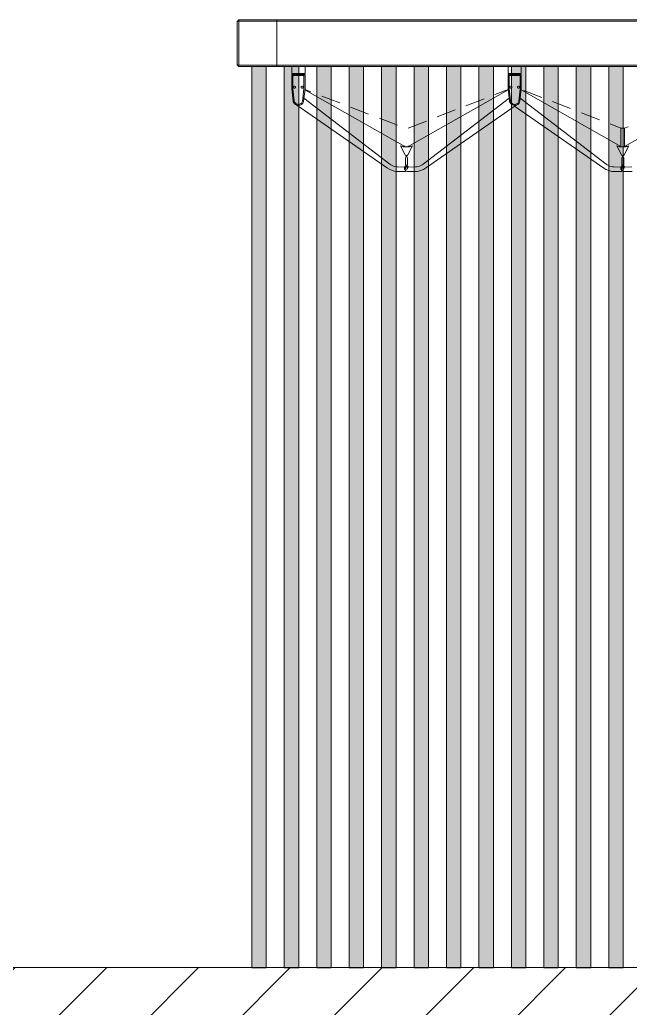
# Model space of a CAD drawing. Header units: millimetres. Extents: x 476244520 to 476657119, y 4620824743 to 4621446928.
# Drawn here: x 476549883 to 476551576, y 4621025854 to 4621028596 of the extents above; entities that cross this region are included whole.
import ezdxf

# ---------------------------------------------------------------- set-up
doc = ezdxf.new("R2010")
doc.units = ezdxf.units.MM
doc.header["$MEASUREMENT"] = 0
for name, color, linetype, lineweight in [('2D Drafting - General_Pen_No__7_Pen_No__250', 7, 'Continuous', 0), ('2D Drafting - General_Pen_No__7_Pen_No__7', 7, 'Continuous', 0), ('New_2D Drafting - General_Pen_No__30_Pen_No__9_Pen_No__9_Pen_No__255', 255, 'Continuous', 0), ('New_2D Drafting - General_Pen_No__30_Pen_No__9_Pen_No__9_Pen_No__7', 7, 'Continuous', 0), ('New_Interior - Furniture _Pen_No__7', 7, 'Continuous', 0)]:
    doc.layers.add(name, color=color, linetype=linetype, lineweight=lineweight)

msp = doc.modelspace()

# ---------------------------------------------------------------- hatches: boundary and pattern name
at = {"layer": '2D Drafting - General_Pen_No__7_Pen_No__7', "linetype": 'Continuous', "lineweight": 0}
h = msp.add_hatch(dxfattribs=at)
h.set_pattern_fill('MASONRY_BLOCK', style=0, pattern_type=2)
h.set_pattern_definition([(45, (476844527.15, 4621385791.04), (-127.27922, 127.27922), [])])
h.paths.add_polyline_path([(476544212.138, 4621025966.681), (476544212.138, 4621025409.695), (476553246.457, 4621025409.695), (476570925.527, 4621023110.182), (476576163.4, 4621023110.189), (476576163.4, 4621023667.311), (476570925.391, 4621023666.024), (476553225.73, 4621025966.681)])
at = {"layer": 'New_2D Drafting - General_Pen_No__30_Pen_No__9_Pen_No__9_Pen_No__255', "linetype": 'Continuous', "lineweight": 0}
for points in [[(476550526.684, 4621028466.024), (476550566.684, 4621028466.024), (476550566.684, 4621025966.036), (476550526.684, 4621025966.036)], [(476550616.684, 4621028466.024), (476550656.684, 4621028466.024), (476550656.684, 4621025966.036), (476550616.684, 4621025966.036)], [(476550706.684, 4621028466.024), (476550746.684, 4621028466.024), (476550746.684, 4621025966.036), (476550706.684, 4621025966.036)], [(476550796.684, 4621028466.024), (476550836.684, 4621028466.024), (476550836.684, 4621025966.036), (476550796.684, 4621025966.036)], [(476550886.684, 4621028466.024), (476550926.684, 4621028466.024), (476550926.684, 4621025966.036), (476550886.684, 4621025966.036)], [(476550976.684, 4621028466.024), (476551016.684, 4621028466.024), (476551016.684, 4621025966.036), (476550976.684, 4621025966.036)], [(476551066.684, 4621028466.024), (476551106.684, 4621028466.024), (476551106.684, 4621025966.036), (476551066.684, 4621025966.036)], [(476551156.684, 4621028466.024), (476551196.684, 4621028466.024), (476551196.684, 4621025966.036), (476551156.684, 4621025966.036)], [(476551246.684, 4621028466.024), (476551286.684, 4621028466.024), (476551286.684, 4621025966.036), (476551246.684, 4621025966.036)], [(476551336.684, 4621028466.024), (476551376.684, 4621028466.024), (476551376.684, 4621025966.036), (476551336.684, 4621025966.036)], [(476551426.684, 4621028466.024), (476551466.684, 4621028466.024), (476551466.684, 4621025966.036), (476551426.684, 4621025966.036)], [(476551516.684, 4621028466.024), (476551556.684, 4621028466.024), (476551556.684, 4621025966.036), (476551516.684, 4621025966.036)]]:
    msp.add_hatch(color=255, dxfattribs=at).paths.add_polyline_path(points)

# ---------------------------------------------------------------- linework, layer by layer
at = {"layer": '2D Drafting - General_Pen_No__7_Pen_No__250', "color": 7, "linetype": 'Continuous', "lineweight": 0, "flags": 128}
msp.add_lwpolyline([(476544212.138, 4621025966.681), (476544212.138, 4621025409.695), (476553246.457, 4621025409.695), (476570925.527, 4621023110.182), (476576163.4, 4621023110.189), (476576163.4, 4621023667.311), (476570925.391, 4621023666.024), (476553225.73, 4621025966.681)], close=True, dxfattribs=at)
at = {"layer": 'New_2D Drafting - General_Pen_No__30_Pen_No__9_Pen_No__9_Pen_No__7', "color": 7, "linetype": 'Continuous', "lineweight": 0, "flags": 128}
for points in [[(476550526.684, 4621028466.024), (476550566.684, 4621028466.024), (476550566.684, 4621025966.036), (476550526.684, 4621025966.036)], [(476550616.684, 4621028466.024), (476550656.684, 4621028466.024), (476550656.684, 4621025966.036), (476550616.684, 4621025966.036)], [(476550706.684, 4621028466.024), (476550746.684, 4621028466.024), (476550746.684, 4621025966.036), (476550706.684, 4621025966.036)], [(476550796.684, 4621028466.024), (476550836.684, 4621028466.024), (476550836.684, 4621025966.036), (476550796.684, 4621025966.036)], [(476550886.684, 4621028466.024), (476550926.684, 4621028466.024), (476550926.684, 4621025966.036), (476550886.684, 4621025966.036)], [(476550976.684, 4621028466.024), (476551016.684, 4621028466.024), (476551016.684, 4621025966.036), (476550976.684, 4621025966.036)], [(476551066.684, 4621028466.024), (476551106.684, 4621028466.024), (476551106.684, 4621025966.036), (476551066.684, 4621025966.036)], [(476551156.684, 4621028466.024), (476551196.684, 4621028466.024), (476551196.684, 4621025966.036), (476551156.684, 4621025966.036)], [(476551246.684, 4621028466.024), (476551286.684, 4621028466.024), (476551286.684, 4621025966.036), (476551246.684, 4621025966.036)], [(476551336.684, 4621028466.024), (476551376.684, 4621028466.024), (476551376.684, 4621025966.036), (476551336.684, 4621025966.036)], [(476551426.684, 4621028466.024), (476551466.684, 4621028466.024), (476551466.684, 4621025966.036), (476551426.684, 4621025966.036)], [(476551516.684, 4621028466.024), (476551556.684, 4621028466.024), (476551556.684, 4621025966.036), (476551516.684, 4621025966.036)]]:
    msp.add_lwpolyline(points, close=True, dxfattribs=at)
at = {"layer": 'New_Interior - Furniture _Pen_No__7', "color": 7, "linetype": 'Continuous', "lineweight": 0}
for p, q in [((476550490.73, 4621028596.024), (476550485.73, 4621028591.024)), ((476550490.73, 4621028592.024), (476550485.73, 4621028589.953)), ((476550485.73, 4621028589.953), (476550485.73, 4621028591.024)), ((476550485.73, 4621028472.095), (476550485.73, 4621028589.953)), ((476550490.73, 4621028592.024), (476550490.73, 4621028596.024)), ((476550490.73, 4621028596.024), (476550595.73, 4621028596.024)), ((476550595.73, 4621028592.024), (476550490.73, 4621028592.024)), ((476550490.73, 4621028470.024), (476550490.73, 4621028592.024)), ((476550595.73, 4621028596.024), (476550595.73, 4621028592.024)), ((476553115.73, 4621028596.024), (476550595.73, 4621028596.024)), ((476550595.73, 4621028592.024), (476550595.73, 4621028470.024)), ((476553115.73, 4621028592.024), (476550595.73, 4621028592.024)), ((476550490.73, 4621028470.024), (476550485.73, 4621028472.095)), ((476550485.73, 4621028471.024), (476550485.73, 4621028472.095)), ((476550490.73, 4621028466.024), (476550485.73, 4621028471.024)), ((476550595.73, 4621028470.024), (476550490.73, 4621028470.024)), ((476550490.73, 4621028466.024), (476550490.73, 4621028470.024)), ((476550595.73, 4621028466.024), (476550490.73, 4621028466.024)), ((476550595.73, 4621028470.024), (476550595.73, 4621028466.024)), ((476553115.73, 4621028470.024), (476550595.73, 4621028470.024)), ((476553115.73, 4621028466.024), (476550595.73, 4621028466.024)), ((476550637.331, 4621028466.024), (476550637.331, 4621028446.54)), ((476550674.13, 4621028446.54), (476550674.13, 4621028466.024)), ((476551237.331, 4621028466.024), (476551237.331, 4621028446.54)), ((476551274.13, 4621028446.54), (476551274.13, 4621028466.024)), ((476550637.331, 4621028446.54), (476550674.13, 4621028446.54)), ((476550637.331, 4621028404.38), (476550637.331, 4621028444.591)), ((476550637.331, 4621028444.591), (476550674.13, 4621028444.591)), ((476550637.433, 4621028444.488), (476550637.342, 4621028444.579)), ((476550637.612, 4621028444.309), (476550637.433, 4621028444.488)), ((476550637.612, 4621028444.309), (476550637.873, 4621028444.048)), ((476550638.21, 4621028443.712), (476550637.873, 4621028444.048)), ((476550638.61, 4621028443.311), (476550638.21, 4621028443.712)), ((476550638.61, 4621028443.311), (476550639.063, 4621028442.858)), ((476550639.554, 4621028442.367), (476550639.063, 4621028442.858)), ((476550640.069, 4621028441.852), (476550639.554, 4621028442.367)), ((476550640.069, 4621028441.852), (476550640.331, 4621028441.591)), ((476550640.331, 4621028441.591), (476550671.13, 4621028441.591)), ((476550640.331, 4621028404.555), (476550640.331, 4621028441.591)), ((476550671.13, 4621028441.591), (476550671.391, 4621028441.852)), ((476550671.13, 4621028441.591), (476550671.13, 4621028404.555)), ((476550671.391, 4621028441.852), (476550671.906, 4621028442.367)), ((476550671.906, 4621028442.367), (476550672.398, 4621028442.858)), ((476550672.398, 4621028442.858), (476550672.851, 4621028443.311)), ((476550672.851, 4621028443.311), (476550673.251, 4621028443.712)), ((476550673.251, 4621028443.712), (476550673.587, 4621028444.048)), ((476550673.587, 4621028444.048), (476550673.849, 4621028444.309)), ((476550673.849, 4621028444.309), (476550674.028, 4621028444.488)), ((476550674.028, 4621028444.488), (476550674.118, 4621028444.579)), ((476550674.13, 4621028444.591), (476550674.13, 4621028404.38)), ((476551237.331, 4621028446.54), (476551274.13, 4621028446.54)), ((476551237.331, 4621028404.38), (476551237.331, 4621028444.591)), ((476551237.331, 4621028444.591), (476551274.13, 4621028444.591)), ((476551237.433, 4621028444.488), (476551237.342, 4621028444.579)), ((476551237.612, 4621028444.309), (476551237.433, 4621028444.488)), ((476551237.612, 4621028444.309), (476551237.873, 4621028444.048)), ((476551238.21, 4621028443.712), (476551237.873, 4621028444.048)), ((476551238.61, 4621028443.311), (476551238.21, 4621028443.712)), ((476551238.61, 4621028443.311), (476551239.063, 4621028442.858)), ((476551239.554, 4621028442.367), (476551239.063, 4621028442.858)), ((476551240.069, 4621028441.852), (476551239.554, 4621028442.367)), ((476551240.069, 4621028441.852), (476551240.331, 4621028441.591)), ((476551240.331, 4621028441.591), (476551271.13, 4621028441.591)), ((476551240.331, 4621028404.555), (476551240.331, 4621028441.591)), ((476551271.13, 4621028441.591), (476551271.391, 4621028441.852)), ((476551271.13, 4621028441.591), (476551271.13, 4621028404.555)), ((476551271.391, 4621028441.852), (476551271.906, 4621028442.367)), ((476551271.906, 4621028442.367), (476551272.398, 4621028442.858)), ((476551272.398, 4621028442.858), (476551272.851, 4621028443.311)), ((476551272.851, 4621028443.311), (476551273.251, 4621028443.712)), ((476551273.251, 4621028443.712), (476551273.587, 4621028444.048)), ((476551273.587, 4621028444.048), (476551273.849, 4621028444.309)), ((476551273.849, 4621028444.309), (476551274.028, 4621028444.488)), ((476551274.028, 4621028444.488), (476551274.118, 4621028444.579)), ((476551274.13, 4621028444.591), (476551274.13, 4621028404.38)), ((476550642.62, 4621028411.162), (476550642.041, 4621028409.38)), ((476550642.041, 4621028409.38), (476550642.62, 4621028407.598)), ((476550644.136, 4621028412.263), (476550642.62, 4621028411.162)), ((476550642.62, 4621028407.598), (476550644.136, 4621028406.497)), ((476550646.009, 4621028412.263), (476550644.136, 4621028412.263)), ((476550644.136, 4621028406.497), (476550646.009, 4621028406.497)), ((476550647.525, 4621028411.162), (476550646.009, 4621028412.263)), ((476550646.009, 4621028406.497), (476550647.525, 4621028407.598)), ((476550648.104, 4621028409.38), (476550647.525, 4621028411.162)), ((476550647.525, 4621028407.598), (476550648.104, 4621028409.38)), ((476550663.936, 4621028411.162), (476550663.357, 4621028409.38)), ((476550663.357, 4621028409.38), (476550663.936, 4621028407.598)), ((476550665.452, 4621028412.263), (476550663.936, 4621028411.162)), ((476550663.936, 4621028407.598), (476550665.452, 4621028406.497)), ((476550667.325, 4621028412.263), (476550665.452, 4621028412.263)), ((476550665.452, 4621028406.497), (476550667.325, 4621028406.497)), ((476550668.841, 4621028411.162), (476550667.325, 4621028412.263)), ((476550667.325, 4621028406.497), (476550668.841, 4621028407.598)), ((476550669.42, 4621028409.38), (476550668.841, 4621028411.162)), ((476550668.841, 4621028407.598), (476550669.42, 4621028409.38)), ((476551242.62, 4621028411.162), (476551242.041, 4621028409.38)), ((476551242.041, 4621028409.38), (476551242.62, 4621028407.598)), ((476551244.136, 4621028412.263), (476551242.62, 4621028411.162)), ((476551242.62, 4621028407.598), (476551244.136, 4621028406.497)), ((476551246.009, 4621028412.263), (476551244.136, 4621028412.263)), ((476551244.136, 4621028406.497), (476551246.009, 4621028406.497)), ((476551247.525, 4621028411.162), (476551246.009, 4621028412.263)), ((476551246.009, 4621028406.497), (476551247.525, 4621028407.598)), ((476551248.104, 4621028409.38), (476551247.525, 4621028411.162)), ((476551247.525, 4621028407.598), (476551248.104, 4621028409.38)), ((476551263.936, 4621028411.162), (476551263.357, 4621028409.38)), ((476551263.357, 4621028409.38), (476551263.936, 4621028407.598)), ((476551265.452, 4621028412.263), (476551263.936, 4621028411.162)), ((476551263.936, 4621028407.598), (476551265.452, 4621028406.497)), ((476551267.325, 4621028412.263), (476551265.452, 4621028412.263)), ((476551265.452, 4621028406.497), (476551267.325, 4621028406.497)), ((476551268.841, 4621028411.162), (476551267.325, 4621028412.263)), ((476551267.325, 4621028406.497), (476551268.841, 4621028407.598)), ((476551269.42, 4621028409.38), (476551268.841, 4621028411.162)), ((476551268.841, 4621028407.598), (476551269.42, 4621028409.38)), ((476550641.341, 4621028370.193), (476550637.331, 4621028404.38)), ((476550644.307, 4621028370.658), (476550640.331, 4621028404.555)), ((476550671.13, 4621028404.555), (476550667.144, 4621028370.574)), ((476550674.13, 4621028404.38), (476550670.12, 4621028370.193)), ((476550671.125, 4621028378.763), (476550909.253, 4621028195.288)), ((476550673.828, 4621028401.807), (476550950.73, 4621028244.261)), ((476550673.924, 4621028402.625), (476550690.73, 4621028396.121)), ((476550720.73, 4621028384.512), (476550770.73, 4621028365.163)), ((476551237.633, 4621028401.807), (476550960.73, 4621028244.261)), ((476551240.335, 4621028378.763), (476551002.208, 4621028195.288)), ((476551237.537, 4621028402.625), (476551200.73, 4621028388.382)), ((476551241.341, 4621028370.193), (476551237.331, 4621028404.38)), ((476551244.307, 4621028370.658), (476551240.331, 4621028404.555)), ((476551271.13, 4621028404.555), (476551267.144, 4621028370.574)), ((476551274.13, 4621028404.38), (476551270.12, 4621028370.193)), ((476551271.125, 4621028378.763), (476551509.253, 4621028195.288)), ((476551273.828, 4621028401.807), (476551550.73, 4621028244.261)), ((476551273.924, 4621028402.625), (476551274.699, 4621028402.325)), ((476551280.73, 4621028399.991), (476551330.73, 4621028380.642)), ((476551837.633, 4621028401.807), (476551560.73, 4621028244.261)), ((476550641.588, 4621028368.934), (476550641.341, 4621028370.193)), ((476550642.514, 4621028366.54), (476550641.588, 4621028368.934)), ((476550643.84, 4621028364.343), (476550642.514, 4621028366.54)), ((476550645.528, 4621028362.411), (476550643.84, 4621028364.343)), ((476550644.481, 4621028369.77), (476550644.307, 4621028370.658)), ((476550645.217, 4621028367.866), (476550644.481, 4621028369.77)), ((476550646.273, 4621028366.119), (476550645.217, 4621028367.866)), ((476550647.526, 4621028360.8), (476550645.528, 4621028362.411)), ((476550647.615, 4621028364.582), (476550646.273, 4621028366.119)), ((476550649.774, 4621028359.561), (476550647.526, 4621028360.8)), ((476550649.205, 4621028363.301), (476550647.615, 4621028364.582)), ((476550650.992, 4621028362.315), (476550649.205, 4621028363.301)), ((476550652.202, 4621028358.732), (476550649.774, 4621028359.561)), ((476550652.924, 4621028361.655), (476550650.992, 4621028362.315)), ((476550903.432, 4621028184.576), (476550651.588, 4621028358.941)), ((476550654.737, 4621028358.336), (476550652.202, 4621028358.732)), ((476550654.941, 4621028361.341), (476550652.924, 4621028361.655)), ((476550657.303, 4621028358.387), (476550654.737, 4621028358.336)), ((476550656.981, 4621028361.381), (476550654.941, 4621028361.341)), ((476550658.984, 4621028361.775), (476550656.981, 4621028361.381)), ((476550659.821, 4621028358.882), (476550657.303, 4621028358.387)), ((476550660.888, 4621028362.511), (476550658.984, 4621028361.775)), ((476550662.215, 4621028359.807), (476550659.821, 4621028358.882)), ((476550662.635, 4621028363.566), (476550660.888, 4621028362.511)), ((476550664.411, 4621028361.134), (476550662.215, 4621028359.807)), ((476550664.173, 4621028364.909), (476550662.635, 4621028363.566)), ((476550665.454, 4621028366.498), (476550664.173, 4621028364.909)), ((476550666.344, 4621028362.822), (476550664.411, 4621028361.134)), ((476550666.439, 4621028368.286), (476550665.454, 4621028366.498)), ((476550667.954, 4621028364.82), (476550666.344, 4621028362.822)), ((476550667.091, 4621028370.194), (476550666.439, 4621028368.286)), ((476550667.144, 4621028370.574), (476550667.091, 4621028370.194)), ((476550669.193, 4621028367.068), (476550667.954, 4621028364.82)), ((476550670.023, 4621028369.496), (476550669.193, 4621028367.068)), ((476550670.12, 4621028370.193), (476550670.023, 4621028369.496)), ((476550800.73, 4621028353.554), (476550850.73, 4621028334.205)), ((476551008.029, 4621028184.576), (476551259.774, 4621028358.873)), ((476551170.73, 4621028376.772), (476551120.73, 4621028357.424)), ((476551241.588, 4621028368.934), (476551241.341, 4621028370.193)), ((476551242.514, 4621028366.54), (476551241.588, 4621028368.934)), ((476551243.84, 4621028364.343), (476551242.514, 4621028366.54)), ((476551245.528, 4621028362.411), (476551243.84, 4621028364.343)), ((476551244.481, 4621028369.77), (476551244.307, 4621028370.658)), ((476551245.217, 4621028367.866), (476551244.481, 4621028369.77)), ((476551246.273, 4621028366.119), (476551245.217, 4621028367.866)), ((476551247.526, 4621028360.8), (476551245.528, 4621028362.411)), ((476551247.615, 4621028364.582), (476551246.273, 4621028366.119)), ((476551249.774, 4621028359.561), (476551247.526, 4621028360.8)), ((476551249.205, 4621028363.301), (476551247.615, 4621028364.582)), ((476551250.992, 4621028362.315), (476551249.205, 4621028363.301)), ((476551252.202, 4621028358.732), (476551249.774, 4621028359.561)), ((476551252.924, 4621028361.655), (476551250.992, 4621028362.315)), ((476551254.737, 4621028358.336), (476551252.202, 4621028358.732)), ((476551254.941, 4621028361.341), (476551252.924, 4621028361.655)), ((476551257.303, 4621028358.387), (476551254.737, 4621028358.336)), ((476551256.981, 4621028361.381), (476551254.941, 4621028361.341)), ((476551503.432, 4621028184.576), (476551255.73, 4621028356.073)), ((476551258.984, 4621028361.775), (476551256.981, 4621028361.381)), ((476551259.821, 4621028358.882), (476551257.303, 4621028358.387)), ((476551260.888, 4621028362.511), (476551258.984, 4621028361.775)), ((476551262.215, 4621028359.807), (476551259.821, 4621028358.882)), ((476551262.635, 4621028363.566), (476551260.888, 4621028362.511)), ((476551264.411, 4621028361.134), (476551262.215, 4621028359.807)), ((476551264.173, 4621028364.909), (476551262.635, 4621028363.566)), ((476551265.454, 4621028366.498), (476551264.173, 4621028364.909)), ((476551266.344, 4621028362.822), (476551264.411, 4621028361.134)), ((476551266.439, 4621028368.286), (476551265.454, 4621028366.498)), ((476551267.954, 4621028364.82), (476551266.344, 4621028362.822)), ((476551267.091, 4621028370.194), (476551266.439, 4621028368.286)), ((476551267.144, 4621028370.574), (476551267.091, 4621028370.194)), ((476551269.193, 4621028367.068), (476551267.954, 4621028364.82)), ((476551270.023, 4621028369.496), (476551269.193, 4621028367.068)), ((476551270.12, 4621028370.193), (476551270.023, 4621028369.496)), ((476551360.73, 4621028369.033), (476551410.73, 4621028349.684)), ((476550880.73, 4621028322.596), (476550930.73, 4621028303.247)), ((476551090.73, 4621028345.814), (476551040.73, 4621028326.465)), ((476551440.73, 4621028338.075), (476551490.73, 4621028318.726)), ((476551010.73, 4621028314.856), (476550960.73, 4621028295.507)), ((476551520.73, 4621028307.117), (476551550.73, 4621028295.507)), ((476551550.73, 4621028295.507), (476551550.73, 4621028293.773)), ((476551550.73, 4621028295.432), (476551555.73, 4621028295.432)), ((476551560.73, 4621028295.432), (476551555.73, 4621028295.432)), ((476551570.73, 4621028299.377), (476551560.73, 4621028295.507)), ((476551560.73, 4621028295.507), (476551560.73, 4621028293.773)), ((476551550.73, 4621028293.773), (476551550.73, 4621028281.996)), ((476551550.73, 4621028281.996), (476551550.73, 4621028260.182)), ((476551560.73, 4621028293.773), (476551560.73, 4621028281.996)), ((476551560.73, 4621028281.996), (476551560.73, 4621028260.182)), ((476550939.272, 4621028246.135), (476550952.124, 4621028221.034)), ((476550946.468, 4621028243.924), (476550939.272, 4621028246.135)), ((476550964.993, 4621028243.924), (476550946.468, 4621028243.924)), ((476550946.53, 4621028243.925), (476550946.53, 4621028246.374)), ((476550950.73, 4621028246.468), (476550950.73, 4621028244.261)), ((476550959.337, 4621028221.034), (476550972.189, 4621028246.135)), ((476550960.73, 4621028246.468), (476550960.73, 4621028244.261)), ((476550964.93, 4621028243.925), (476550964.93, 4621028246.651)), ((476550972.189, 4621028246.135), (476550964.993, 4621028243.924)), ((476551539.272, 4621028246.135), (476551552.124, 4621028221.034)), ((476551546.468, 4621028243.924), (476551539.272, 4621028246.135)), ((476551564.993, 4621028243.924), (476551546.468, 4621028243.924)), ((476551546.53, 4621028243.925), (476551546.53, 4621028246.651)), ((476551550.73, 4621028260.182), (476551550.73, 4621028244.261)), ((476551559.337, 4621028221.034), (476551572.189, 4621028246.135)), ((476551560.73, 4621028260.182), (476551560.73, 4621028244.261)), ((476551564.93, 4621028243.925), (476551564.93, 4621028246.651)), ((476551572.189, 4621028246.135), (476551564.993, 4621028243.924)), ((476550952.124, 4621028221.034), (476550952.278, 4621028220.718)), ((476550952.278, 4621028220.718), (476550952.692, 4621028220.15)), ((476550952.692, 4621028220.15), (476550953.198, 4621028219.663)), ((476550953.198, 4621028219.663), (476550953.781, 4621028219.271)), ((476550955.75, 4621028218.772), (476550953.287, 4621028212.494)), ((476550953.781, 4621028219.271), (476550954.423, 4621028218.986)), ((476550954.423, 4621028218.986), (476550955.105, 4621028218.817)), ((476550955.105, 4621028218.817), (476550955.806, 4621028218.769)), ((476550958.174, 4621028212.494), (476550955.75, 4621028218.772)), ((476550955.806, 4621028218.769), (476550956.504, 4621028218.843)), ((476550956.504, 4621028218.843), (476550957.18, 4621028219.037)), ((476550957.18, 4621028219.037), (476550957.811, 4621028219.346)), ((476550957.811, 4621028219.346), (476550958.379, 4621028219.76)), ((476550958.379, 4621028219.76), (476550958.866, 4621028220.266)), ((476550958.866, 4621028220.266), (476550959.258, 4621028220.849)), ((476550959.258, 4621028220.849), (476550959.337, 4621028221.034)), ((476551552.124, 4621028221.034), (476551552.278, 4621028220.718)), ((476551552.278, 4621028220.718), (476551552.692, 4621028220.15)), ((476551552.692, 4621028220.15), (476551553.198, 4621028219.663)), ((476551553.198, 4621028219.663), (476551553.781, 4621028219.271)), ((476551555.75, 4621028218.772), (476551553.287, 4621028212.494)), ((476551553.781, 4621028219.271), (476551554.423, 4621028218.986)), ((476551554.423, 4621028218.986), (476551555.105, 4621028218.817)), ((476551555.105, 4621028218.817), (476551555.806, 4621028218.769)), ((476551558.174, 4621028212.494), (476551555.75, 4621028218.772)), ((476551555.806, 4621028218.769), (476551556.504, 4621028218.843)), ((476551556.504, 4621028218.843), (476551557.18, 4621028219.037)), ((476551557.18, 4621028219.037), (476551557.811, 4621028219.346)), ((476551557.811, 4621028219.346), (476551558.379, 4621028219.76)), ((476551558.379, 4621028219.76), (476551558.866, 4621028220.266)), ((476551558.866, 4621028220.266), (476551559.258, 4621028220.849)), ((476551559.258, 4621028220.849), (476551559.337, 4621028221.034)), ((476550909.253, 4621028195.288), (476550912.013, 4621028193.353)), ((476550912.013, 4621028193.353), (476550919.267, 4621028189.976)), ((476550919.267, 4621028189.976), (476550926.997, 4621028187.911)), ((476550926.997, 4621028187.911), (476550930.983, 4621028187.565)), ((476550930.983, 4621028187.565), (476550950.455, 4621028187.032)), ((476550950.08, 4621028185.749), (476550949.885, 4621028184.741)), ((476550950.447, 4621028186.709), (476550950.08, 4621028185.749)), ((476550950.975, 4621028187.589), (476550950.447, 4621028186.709)), ((476550950.455, 4621028187.032), (476550951.158, 4621028187.829)), ((476550951.648, 4621028188.365), (476550950.975, 4621028187.589)), ((476550951.158, 4621028187.829), (476550951.482, 4621028188.228)), ((476550951.482, 4621028188.228), (476550952.257, 4621028188.901)), ((476550952.445, 4621028189.012), (476550951.648, 4621028188.365)), ((476550952.257, 4621028188.901), (476550953.138, 4621028189.429)), ((476550953.343, 4621028189.511), (476550952.445, 4621028189.012)), ((476550953.278, 4621028185.902), (476550952.699, 4621028184.12)), ((476550953.138, 4621028189.429), (476550953.323, 4621028189.5)), ((476550954.794, 4621028187.003), (476550953.278, 4621028185.902)), ((476550953.287, 4621028212.494), (476550953.287, 4621028193.223)), ((476550953.287, 4621028193.223), (476550955.566, 4621028190.004)), ((476550954.314, 4621028189.847), (476550953.343, 4621028189.511)), ((476550953.437, 4621028189.544), (476550954.097, 4621028189.796)), ((476550954.097, 4621028189.796), (476550954.259, 4621028189.828)), ((476550955.328, 4621028190.008), (476550954.314, 4621028189.847)), ((476550954.559, 4621028189.886), (476550955.106, 4621028189.991)), ((476550956.667, 4621028187.003), (476550954.794, 4621028187.003)), ((476550955.106, 4621028189.991), (476550955.236, 4621028189.994)), ((476550956.355, 4621028189.991), (476550955.328, 4621028190.008)), ((476550955.891, 4621028189.999), (476550958.174, 4621028193.223)), ((476550955.895, 4621028190.004), (476550956.133, 4621028190.008)), ((476550956.133, 4621028190.008), (476550956.225, 4621028189.994)), ((476550957.363, 4621028189.796), (476550956.355, 4621028189.991)), ((476550958.183, 4621028185.902), (476550956.667, 4621028187.003)), ((476550956.902, 4621028189.886), (476550957.147, 4621028189.847)), ((476550958.323, 4621028189.429), (476550957.363, 4621028189.796)), ((476550958.023, 4621028189.544), (476550958.118, 4621028189.511)), ((476550958.174, 4621028193.223), (476550958.174, 4621028212.494)), ((476550958.762, 4621028184.12), (476550958.183, 4621028185.902)), ((476550959.203, 4621028188.901), (476550958.323, 4621028189.429)), ((476550959.979, 4621028188.228), (476550959.203, 4621028188.901)), ((476550960.303, 4621028187.829), (476550959.979, 4621028188.228)), ((476550961.006, 4621028187.032), (476550960.303, 4621028187.829)), ((476550980.478, 4621028187.565), (476550961.006, 4621028187.032)), ((476550984.464, 4621028187.911), (476550980.478, 4621028187.565)), ((476550992.194, 4621028189.976), (476550984.464, 4621028187.911)), ((476550999.448, 4621028193.353), (476550992.194, 4621028189.976)), ((476551002.208, 4621028195.288), (476550999.448, 4621028193.353)), ((476551509.253, 4621028195.288), (476551512.013, 4621028193.353)), ((476551512.013, 4621028193.353), (476551519.267, 4621028189.976)), ((476551519.267, 4621028189.976), (476551526.997, 4621028187.911)), ((476551526.997, 4621028187.911), (476551530.983, 4621028187.565)), ((476551530.983, 4621028187.565), (476551550.455, 4621028187.032)), ((476551550.08, 4621028185.749), (476551549.885, 4621028184.741)), ((476551550.447, 4621028186.709), (476551550.08, 4621028185.749)), ((476551550.975, 4621028187.589), (476551550.447, 4621028186.709)), ((476551550.455, 4621028187.032), (476551551.158, 4621028187.829)), ((476551551.648, 4621028188.365), (476551550.975, 4621028187.589)), ((476551551.158, 4621028187.829), (476551551.482, 4621028188.228)), ((476551551.482, 4621028188.228), (476551552.257, 4621028188.901)), ((476551552.445, 4621028189.012), (476551551.648, 4621028188.365)), ((476551552.257, 4621028188.901), (476551553.138, 4621028189.429)), ((476551553.343, 4621028189.511), (476551552.445, 4621028189.012)), ((476551553.278, 4621028185.902), (476551552.699, 4621028184.12)), ((476551553.138, 4621028189.429), (476551553.323, 4621028189.5)), ((476551554.794, 4621028187.003), (476551553.278, 4621028185.902)), ((476551553.287, 4621028212.494), (476551553.287, 4621028193.223)), ((476551553.287, 4621028193.223), (476551555.566, 4621028190.004)), ((476551554.314, 4621028189.847), (476551553.343, 4621028189.511)), ((476551553.437, 4621028189.544), (476551554.097, 4621028189.796)), ((476551554.097, 4621028189.796), (476551554.259, 4621028189.828)), ((476551555.328, 4621028190.008), (476551554.314, 4621028189.847)), ((476551554.559, 4621028189.886), (476551555.106, 4621028189.991)), ((476551556.667, 4621028187.003), (476551554.794, 4621028187.003)), ((476551555.106, 4621028189.991), (476551555.236, 4621028189.994)), ((476551556.355, 4621028189.991), (476551555.328, 4621028190.008)), ((476551555.891, 4621028189.999), (476551558.174, 4621028193.223)), ((476551555.895, 4621028190.004), (476551556.133, 4621028190.008)), ((476551556.133, 4621028190.008), (476551556.225, 4621028189.994)), ((476551557.363, 4621028189.796), (476551556.355, 4621028189.991)), ((476551558.183, 4621028185.902), (476551556.667, 4621028187.003)), ((476551556.902, 4621028189.886), (476551557.147, 4621028189.847)), ((476551558.323, 4621028189.429), (476551557.363, 4621028189.796)), ((476551558.023, 4621028189.544), (476551558.118, 4621028189.511)), ((476551558.174, 4621028193.223), (476551558.174, 4621028212.494)), ((476551558.762, 4621028184.12), (476551558.183, 4621028185.902)), ((476551559.203, 4621028188.901), (476551558.323, 4621028189.429)), ((476551559.979, 4621028188.228), (476551559.203, 4621028188.901)), ((476551560.303, 4621028187.829), (476551559.979, 4621028188.228)), ((476551561.006, 4621028187.032), (476551560.303, 4621028187.829)), ((476551580.478, 4621028187.565), (476551561.006, 4621028187.032)), ((476550909.019, 4621028180.845), (476550903.432, 4621028184.576)), ((476550916.915, 4621028177.457), (476550909.019, 4621028180.845)), ((476550925.279, 4621028175.491), (476550916.915, 4621028177.457)), ((476550929.568, 4621028175.25), (476550925.279, 4621028175.491)), ((476550952.899, 4621028175.176), (476550929.568, 4621028175.25)), ((476550949.885, 4621028184.741), (476550949.868, 4621028183.714)), ((476550949.868, 4621028183.714), (476550950.029, 4621028182.7)), ((476550950.029, 4621028182.7), (476550950.365, 4621028181.729)), ((476550950.365, 4621028181.729), (476550950.864, 4621028180.831)), ((476550950.864, 4621028180.831), (476550951.281, 4621028180.32)), ((476550951.281, 4621028180.32), (476550953.937, 4621028177.163)), ((476550952.699, 4621028184.12), (476550953.278, 4621028182.338)), ((476550955.73, 4621028176.393), (476550952.899, 4621028175.176)), ((476550953.278, 4621028182.338), (476550954.794, 4621028181.237)), ((476550953.937, 4621028177.163), (476550958.562, 4621028175.176)), ((476550954.794, 4621028181.237), (476550956.667, 4621028181.237)), ((476550956.667, 4621028181.237), (476550958.183, 4621028182.338)), ((476550958.183, 4621028182.338), (476550958.762, 4621028184.12)), ((476550958.562, 4621028175.176), (476550981.893, 4621028175.25)), ((476550981.893, 4621028175.25), (476550986.182, 4621028175.491)), ((476550986.182, 4621028175.491), (476550994.546, 4621028177.457)), ((476550994.546, 4621028177.457), (476551002.442, 4621028180.845)), ((476551002.442, 4621028180.845), (476551008.029, 4621028184.576)), ((476551509.019, 4621028180.845), (476551503.432, 4621028184.576)), ((476551516.915, 4621028177.457), (476551509.019, 4621028180.845)), ((476551525.279, 4621028175.491), (476551516.915, 4621028177.457)), ((476551529.568, 4621028175.25), (476551525.279, 4621028175.491)), ((476551552.899, 4621028175.176), (476551529.568, 4621028175.25)), ((476551549.885, 4621028184.741), (476551549.868, 4621028183.714)), ((476551549.868, 4621028183.714), (476551550.029, 4621028182.7)), ((476551550.029, 4621028182.7), (476551550.365, 4621028181.729)), ((476551550.365, 4621028181.729), (476551550.864, 4621028180.831)), ((476551550.864, 4621028180.831), (476551551.281, 4621028180.32)), ((476551551.281, 4621028180.32), (476551553.937, 4621028177.163)), ((476551552.699, 4621028184.12), (476551553.278, 4621028182.338)), ((476551555.73, 4621028176.393), (476551552.899, 4621028175.176)), ((476551553.278, 4621028182.338), (476551554.794, 4621028181.237)), ((476551553.937, 4621028177.163), (476551558.562, 4621028175.176)), ((476551554.794, 4621028181.237), (476551556.667, 4621028181.237)), ((476551556.667, 4621028181.237), (476551558.183, 4621028182.338)), ((476551558.183, 4621028182.338), (476551558.762, 4621028184.12)), ((476551558.562, 4621028175.176), (476551581.893, 4621028175.25))]:
    msp.add_line(p, q, dxfattribs=at)

doc.saveas('drawing.dxf')
